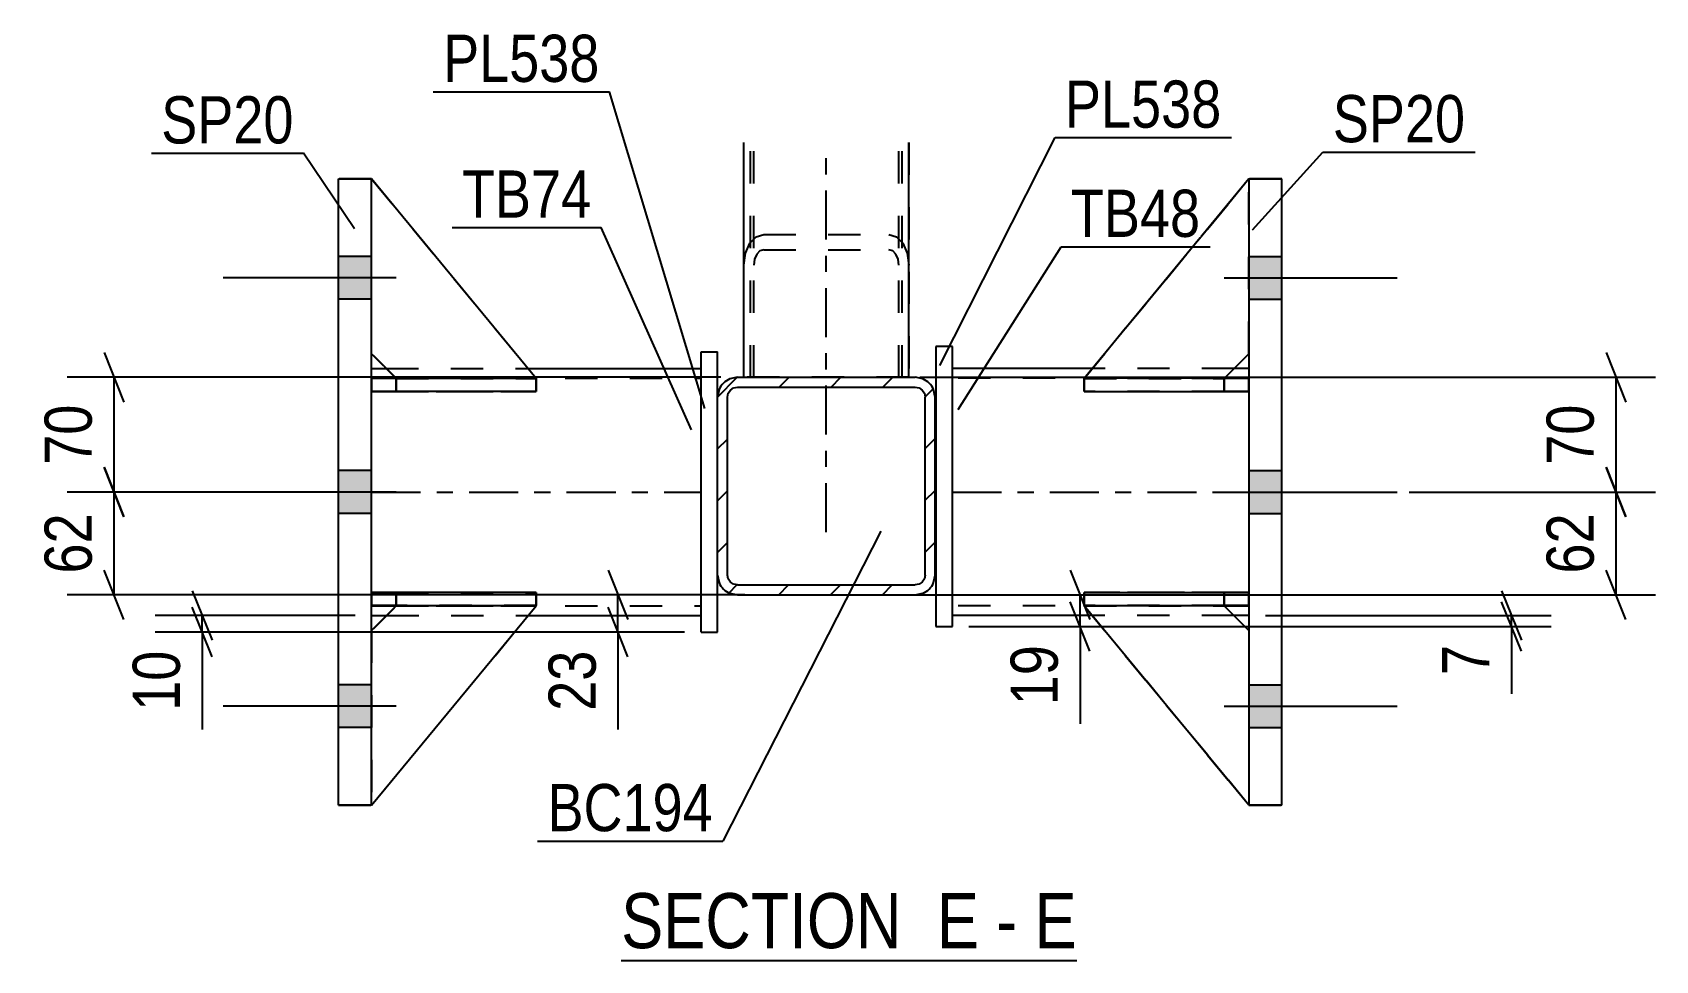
# Model space of a CAD drawing. Header units: millimetres. Extents: x -85 to 756, y -444 to 150.
# Drawn here: x 179.6 to 278.2, y -350.3 to -294 of the extents above; entities that cross this region are included whole.
import ezdxf

# ---------------------------------------------------------------- set-up
doc = ezdxf.new("R2010")
doc.units = ezdxf.units.MM
doc.linetypes.add('DXK_LINE_DOT2', pattern=[3.9198, 1.9599, -1.9599])
doc.linetypes.add('DXK_LINE_DOT3', pattern=[5.9187, 2.979, -0.9799, 0.9799, -0.9799])
doc.styles.add('Arial Narrow', font='ARIALN.TTF', dxfattribs={"height": 0.2})

# ---------------------------------------------------------------- blocks, each defined once
blk = doc.blocks.new('Unknown-814409655-18 - 1252')
at = {"color": 6, "linetype": 'Continuous'}
blk.add_line((215.372, -350.275), (243.018, -350.275), dxfattribs=at)
at = {"color": 0, "linetype": 'Continuous'}
for points in [[(233.48, -349.525), (233.48, -346.025), (215.372, -346.025), (215.372, -349.525)], [(237.087, -349.525), (237.087, -346.025), (234.53, -346.025), (234.53, -349.525)], [(239.412, -349.525), (239.412, -346.025), (238.137, -346.025), (238.137, -349.525)], [(243.018, -349.525), (243.018, -346.025), (240.462, -346.025), (240.462, -349.525)]]:
    blk.add_wipeout(points, dxfattribs=at)
at = {"color": 7, "linetype": 'Continuous', "style": 'Arial Narrow'}
for s, height, p in [('SECTION ', 3.3405, (215.372, -349.525)), ('E', 3.34, (234.53, -349.525)), ('E', 3.34, (240.462, -349.525)), ('-', 3.34, (238.137, -349.525))]:
    blk.add_text(s, height=height, dxfattribs=at).set_placement(p)
blk = doc.blocks.new('Part-814409655-1349 - 1252')
at = {"color": 2, "linetype": 'Continuous'}
for p, q in [((253.472, -302.84), (243.472, -314.95)), ((253.472, -302.842), (253.472, -302.84)), ((253.472, -302.84), (253.472, -302.84)), ((251.982, -314.94), (253.472, -313.45)), ((244.72, -314.95), (243.472, -314.95)), ((243.472, -314.95), (243.472, -314.95))]:
    blk.add_line(p, q, dxfattribs=at)
at = {"color": 7, "linetype": 'DXK_LINE_DOT2'}
for p, q in [((253.472, -302.84), (243.472, -314.95)), ((253.472, -313.45), (253.472, -302.842)), ((251.972, -314.95), (253.472, -313.45)), ((251.972, -314.95), (243.472, -314.95)), ((251.972, -314.95), (244.72, -314.95)), ((251.972, -314.95), (251.982, -314.94)), ((251.972, -314.95), (251.972, -314.95))]:
    blk.add_line(p, q, dxfattribs=at)
blk = doc.blocks.new('Part-814409655-1311 - 1252')
at = {"color": 2, "linetype": 'Continuous'}
for p, q in [((243.974, -314.342), (235.473, -314.342)), ((253.473, -314.342), (252.58, -314.342)), ((243.962, -329.342), (235.473, -329.342)), ((253.473, -329.342), (252.564, -329.342))]:
    blk.add_line(p, q, dxfattribs=at)
at = {"color": 7, "linetype": 'DXK_LINE_DOT2'}
for p, q in [((235.473, -329.342), (235.473, -314.342)), ((253.473, -314.942), (235.473, -314.942)), ((252.58, -314.342), (243.974, -314.342)), ((253.473, -314.342), (253.473, -329.342)), ((253.473, -328.742), (235.473, -328.742)), ((252.564, -329.342), (243.962, -329.342))]:
    blk.add_line(p, q, dxfattribs=at)
at = {"color": 7, "linetype": 'DXK_LINE_DOT3'}
blk.add_line((235.473, -321.842), (253.473, -321.842), dxfattribs=at)
blk = doc.blocks.new('Part-814409655-1264 - 1252')
at = {"color": 7, "linetype": 'DXK_LINE_DOT2'}
for p, q in [((222.821, -314.883), (222.821, -300.632)), ((223.221, -314.883), (223.221, -300.632)), ((232.421, -314.883), (232.421, -300.632)), ((232.821, -300.632), (232.821, -314.883)), ((232.821, -314.883), (222.821, -314.883))]:
    blk.add_line(p, q, dxfattribs=at)
at = {"color": 7, "linetype": 'DXK_LINE_DOT3'}
blk.add_line((227.821, -324.28), (227.821, -300.632), dxfattribs=at)
blk = doc.blocks.new('Part-814409655-1265 - 1252')
at = {"color": 2, "linetype": 'Continuous'}
for p, q in [((222.821, -314.883), (222.821, -300.632)), ((232.821, -314.883), (232.821, -300.632))]:
    blk.add_line(p, q, dxfattribs=at)
at = {"color": 7, "linetype": 'DXK_LINE_DOT2'}
for p, q in [((223.421, -314.883), (223.421, -300.632)), ((232.221, -314.883), (232.221, -300.632)), ((223.173, -306.751), (223.562, -306.348)), ((223.562, -306.348), (224.021, -306.206)), ((224.021, -306.206), (231.621, -306.206)), ((231.621, -306.206), (232.08, -306.348)), ((232.08, -306.348), (232.47, -306.751)), ((222.821, -308.067), (222.913, -307.355)), ((222.913, -307.355), (223.173, -306.751)), ((223.792, -307.207), (223.597, -307.409)), ((224.021, -307.136), (223.792, -307.207)), ((224.021, -307.136), (231.621, -307.136)), ((231.851, -307.207), (231.621, -307.136)), ((232.046, -307.409), (231.851, -307.207)), ((232.47, -306.751), (232.73, -307.355)), ((232.73, -307.355), (232.821, -308.067)), ((223.467, -307.711), (223.421, -308.067)), ((223.597, -307.409), (223.467, -307.711)), ((232.176, -307.711), (232.046, -307.409)), ((232.221, -308.067), (232.176, -307.711)), ((232.821, -314.883), (222.821, -314.883))]:
    blk.add_line(p, q, dxfattribs=at)
blk = doc.blocks.new('Part-814409655-1354 - 1252')
at = {"color": 2, "linetype": 'Continuous'}
for p, q in [((243.473, -327.94), (253.473, -327.94)), ((243.473, -327.94), (243.473, -328.74)), ((253.473, -327.94), (253.473, -327.94)), ((253.473, -328.74), (253.473, -327.94)), ((253.473, -328.74), (243.473, -328.74))]:
    blk.add_line(p, q, dxfattribs=at)
at = {"color": 7, "linetype": 'DXK_LINE_DOT2'}
for p, q in [((251.973, -327.94), (243.473, -327.94)), ((253.473, -327.94), (251.973, -327.94)), ((251.973, -327.94), (251.973, -328.74)), ((253.473, -327.94), (253.473, -327.94)), ((243.473, -328.74), (251.973, -328.74)), ((251.973, -328.74), (253.473, -328.74))]:
    blk.add_line(p, q, dxfattribs=at)
blk = doc.blocks.new('Part-814409655-1290 - 1252')
at = {"linetype": 'Continuous'}
h = blk.add_hatch(dxfattribs=at)
h.set_pattern_fill('', scale=0.7, style=0, pattern_type=0)
h.set_pattern_definition([(45, (222.4212, -314.8826), (-1.57154, 1.57154), [])])
h.paths.add_polyline_path([(233.221, -314.883), (222.421, -314.883), (221.962, -314.974), (221.573, -315.234), (221.313, -315.623), (221.221, -316.083), (221.221, -326.883), (221.313, -327.342), (221.573, -327.731), (221.962, -327.991), (222.421, -328.083), (233.221, -328.083), (233.68, -327.991), (234.07, -327.731), (234.33, -327.342), (234.421, -326.883), (234.421, -316.083), (234.33, -315.623), (234.07, -315.234), (233.68, -314.974)])
h.paths.add_polyline_path([(233.776, -315.853), (233.821, -316.083), (233.821, -326.883), (233.776, -327.112), (233.646, -327.307), (233.451, -327.437), (233.221, -327.483), (222.421, -327.483), (222.192, -327.437), (221.997, -327.307), (221.867, -327.112), (221.821, -326.883), (221.821, -316.083), (221.867, -315.853), (221.997, -315.658), (222.192, -315.528), (222.421, -315.483), (233.221, -315.483), (233.451, -315.528), (233.646, -315.658)])
at = {"color": 2, "linetype": 'Continuous'}
for p, q in [((222.421, -314.883), (221.962, -314.974)), ((222.421, -314.883), (222.421, -314.883)), ((222.421, -314.883), (233.221, -314.883)), ((233.221, -314.883), (233.221, -314.883)), ((233.68, -314.974), (233.221, -314.883)), ((221.313, -315.623), (221.221, -316.083)), ((221.221, -316.083), (221.221, -316.083)), ((221.221, -326.883), (221.221, -316.083)), ((221.821, -316.083), (221.867, -315.853)), ((221.821, -316.083), (221.821, -316.083)), ((221.821, -326.883), (221.821, -316.083)), ((221.867, -315.853), (221.997, -315.658)), ((221.997, -315.658), (222.192, -315.528)), ((222.192, -315.528), (222.421, -315.483)), ((222.421, -315.483), (222.421, -315.483)), ((222.421, -315.483), (233.221, -315.483)), ((233.221, -315.483), (233.221, -315.483)), ((233.221, -315.483), (233.451, -315.528)), ((233.451, -315.528), (233.646, -315.658)), ((233.646, -315.658), (233.776, -315.853)), ((233.776, -315.853), (233.821, -316.083)), ((233.821, -316.083), (233.821, -316.083)), ((233.821, -326.883), (233.821, -316.083)), ((234.421, -316.083), (234.33, -315.623)), ((234.421, -316.083), (234.421, -316.083)), ((234.421, -326.883), (234.421, -316.083)), ((221.221, -326.883), (221.221, -326.883)), ((221.221, -326.883), (221.313, -327.342)), ((221.821, -326.883), (221.821, -326.883)), ((221.867, -327.112), (221.821, -326.883)), ((233.821, -326.883), (233.776, -327.112)), ((233.821, -326.883), (233.821, -326.883)), ((234.33, -327.342), (234.421, -326.883)), ((234.421, -326.883), (234.421, -326.883)), ((221.997, -327.307), (221.867, -327.112)), ((221.962, -327.991), (222.421, -328.083)), ((222.192, -327.437), (221.997, -327.307)), ((222.421, -327.483), (222.192, -327.437)), ((222.421, -327.483), (222.421, -327.483)), ((222.421, -327.483), (233.221, -327.483)), ((233.451, -327.437), (233.221, -327.483)), ((233.221, -327.483), (233.221, -327.483)), ((233.221, -328.083), (233.68, -327.991)), ((233.646, -327.307), (233.451, -327.437)), ((233.776, -327.112), (233.646, -327.307)), ((222.421, -328.083), (222.421, -328.083)), ((222.421, -328.083), (233.221, -328.083)), ((233.221, -328.083), (233.221, -328.083))]:
    blk.add_line(p, q, dxfattribs=at)
at = {"color": 7, "linetype": 'DXK_LINE_DOT3'}
blk.add_line((227.821, -321.483), (227.821, -321.483), dxfattribs=at)
at = {"color": 2, "linetype": 'Continuous'}
for centre, start, end in [((222.421, -316.083), 112.5, 157.5), ((233.221, -316.083), 22.5, 67.5), ((222.421, -326.883), 202.5, 247.5), ((233.221, -326.883), 292.5, 337.5)]:
    blk.add_arc(centre, 1.2, start, end, dxfattribs=at)
blk = doc.blocks.new('Part-814409655-1326 - 1252')
at = {"color": 2, "linetype": 'Continuous'}
for p, q in [((235.473, -313.003), (234.473, -313.003)), ((234.473, -313.003), (234.473, -330.003)), ((235.473, -330.003), (235.473, -313.003)), ((234.473, -330.003), (235.473, -330.003))]:
    blk.add_line(p, q, dxfattribs=at)
blk = doc.blocks.new('Bolt-814409655-1459 - 1252')
at = {"linetype": 'Continuous'}
for points in [[(255.473, -310.142), (255.473, -307.542), (253.473, -307.542), (253.473, -310.142)], [(255.473, -310.142), (255.473, -307.542), (253.473, -307.542), (253.473, -310.142)], [(255.473, -310.142), (255.473, -307.542), (253.473, -307.542), (253.473, -310.142)], [(255.473, -323.142), (255.473, -320.542), (253.473, -320.542), (253.473, -323.142)], [(255.473, -323.142), (255.473, -320.542), (253.473, -320.542), (253.473, -323.142)], [(255.473, -336.142), (255.473, -333.542), (253.473, -333.542), (253.473, -336.142)], [(255.473, -336.142), (255.473, -333.542), (253.473, -333.542), (253.473, -336.142)], [(255.473, -336.142), (255.473, -333.542), (253.473, -333.542), (253.473, -336.142)]]:
    blk.add_hatch(color=1, dxfattribs=at).paths.add_polyline_path(points)
at = {"color": 1, "linetype": 'Continuous'}
for p, q in [((253.473, -307.542), (255.473, -307.542)), ((253.473, -307.542), (255.473, -307.542)), ((253.473, -307.542), (255.473, -307.542)), ((251.973, -308.842), (262.473, -308.842)), ((251.973, -308.842), (262.473, -308.842)), ((251.973, -308.842), (262.473, -308.842)), ((253.473, -310.142), (255.473, -310.142)), ((253.473, -310.142), (255.473, -310.142)), ((253.473, -310.142), (255.473, -310.142)), ((253.473, -320.542), (255.473, -320.542)), ((253.473, -320.542), (255.473, -320.542)), ((251.973, -321.842), (262.473, -321.842)), ((251.973, -321.842), (262.473, -321.842)), ((253.473, -323.142), (255.473, -323.142)), ((253.473, -323.142), (255.473, -323.142)), ((253.473, -333.542), (255.473, -333.542)), ((253.473, -333.542), (255.473, -333.542)), ((253.473, -333.542), (255.473, -333.542)), ((251.973, -334.842), (262.473, -334.842)), ((251.973, -334.842), (262.473, -334.842)), ((251.973, -334.842), (262.473, -334.842)), ((253.473, -336.142), (255.473, -336.142)), ((253.473, -336.142), (255.473, -336.142)), ((253.473, -336.142), (255.473, -336.142))]:
    blk.add_line(p, q, dxfattribs=at)
blk = doc.blocks.new('Part-814409655-1331 - 1252')
at = {"color": 2, "linetype": 'Continuous'}
for p, q in [((220.221, -330.339), (220.221, -313.339)), ((220.221, -313.339), (221.221, -313.339)), ((221.221, -316.083), (221.221, -313.339)), ((221.221, -330.339), (221.221, -326.882)), ((220.221, -330.339), (221.221, -330.339))]:
    blk.add_line(p, q, dxfattribs=at)
at = {"color": 7, "linetype": 'DXK_LINE_DOT2'}
blk.add_line((221.221, -326.882), (221.221, -316.083), dxfattribs=at)
blk = doc.blocks.new('Part-814409655-1346 - 1252')
at = {"color": 2, "linetype": 'Continuous'}
for p, q in [((200.221, -314.342), (201.113, -314.342)), ((209.719, -314.342), (220.221, -314.342)), ((200.221, -329.342), (201.129, -329.342)), ((209.731, -329.342), (220.221, -329.342))]:
    blk.add_line(p, q, dxfattribs=at)
at = {"color": 7, "linetype": 'DXK_LINE_DOT2'}
for p, q in [((200.221, -329.342), (200.221, -314.342)), ((200.221, -314.942), (220.221, -314.942)), ((201.113, -314.342), (209.719, -314.342)), ((220.221, -329.342), (220.221, -314.342)), ((200.221, -328.742), (220.221, -328.742)), ((201.129, -329.342), (209.731, -329.342))]:
    blk.add_line(p, q, dxfattribs=at)
at = {"color": 7, "linetype": 'DXK_LINE_DOT3'}
blk.add_line((200.221, -321.842), (220.221, -321.842), dxfattribs=at)
blk = doc.blocks.new('Part-814409655-1347 - 1252')
at = {"color": 2, "linetype": 'Continuous'}
for p, q in [((243.472, -328.75), (243.472, -328.75)), ((251.972, -328.75), (243.472, -328.75)), ((253.472, -340.84), (243.472, -328.75)), ((251.972, -328.75), (251.972, -328.75)), ((251.972, -328.75), (253.472, -330.25))]:
    blk.add_line(p, q, dxfattribs=at)
at = {"color": 7, "linetype": 'DXK_LINE_DOT2'}
for p, q in [((243.472, -328.75), (251.972, -328.75)), ((253.472, -340.84), (243.472, -328.75)), ((251.972, -328.75), (253.472, -330.25)), ((253.472, -330.25), (253.472, -340.84))]:
    blk.add_line(p, q, dxfattribs=at)
blk = doc.blocks.new('Part-814409655-1348 - 1252')
at = {"color": 7, "linetype": 'DXK_LINE_DOT2'}
for p, q in [((243.472, -328.75), (251.972, -328.75)), ((253.472, -340.84), (243.472, -328.75)), ((243.472, -328.75), (243.472, -328.75)), ((251.972, -328.75), (243.472, -328.75)), ((243.472, -328.75), (253.472, -340.84)), ((251.972, -328.75), (253.472, -330.25)), ((251.972, -328.75), (251.972, -328.75)), ((253.472, -330.25), (251.972, -328.75)), ((253.472, -330.25), (253.472, -340.84))]:
    blk.add_line(p, q, dxfattribs=at)
blk = doc.blocks.new('Part-814409655-1350 - 1252')
at = {"color": 7, "linetype": 'DXK_LINE_DOT2'}
for p, q in [((253.472, -302.84), (243.472, -314.95)), ((243.472, -314.95), (253.472, -302.84)), ((253.472, -313.45), (253.472, -302.84)), ((251.972, -314.95), (253.472, -313.45)), ((251.972, -314.95), (253.472, -313.45)), ((243.472, -314.95), (251.972, -314.95)), ((243.472, -314.95), (243.472, -314.95)), ((251.972, -314.95), (243.472, -314.95)), ((251.972, -314.95), (251.972, -314.95))]:
    blk.add_line(p, q, dxfattribs=at)
blk = doc.blocks.new('Part-814409655-1351 - 1252')
at = {"color": 7, "linetype": 'DXK_LINE_DOT2'}
for p, q in [((243.473, -315.739), (243.473, -314.939)), ((243.473, -314.939), (251.973, -314.939)), ((253.472, -314.94), (243.473, -314.939)), ((251.973, -315.739), (251.973, -314.939)), ((251.973, -314.939), (253.473, -314.939)), ((253.472, -314.94), (253.473, -314.939)), ((253.472, -315.74), (253.472, -314.94)), ((253.473, -315.739), (253.473, -314.939)), ((251.973, -315.739), (243.473, -315.739)), ((243.473, -315.739), (253.472, -315.74)), ((253.473, -315.739), (251.973, -315.739)), ((253.472, -315.74), (253.473, -315.739))]:
    blk.add_line(p, q, dxfattribs=at)
blk = doc.blocks.new('Part-814409655-1352 - 1252')
at = {"color": 7, "linetype": 'DXK_LINE_DOT2'}
for p, q in [((243.473, -328.739), (243.473, -327.939)), ((243.473, -327.939), (251.973, -327.939)), ((253.472, -327.94), (243.473, -327.939)), ((251.973, -328.739), (251.973, -327.939)), ((251.973, -327.939), (253.473, -327.939)), ((253.472, -327.94), (253.473, -327.939)), ((253.472, -328.74), (253.472, -327.94)), ((253.473, -328.739), (253.473, -327.939)), ((251.973, -328.739), (243.473, -328.739)), ((243.473, -328.739), (253.472, -328.74)), ((253.473, -328.739), (251.973, -328.739)), ((253.472, -328.74), (253.473, -328.739))]:
    blk.add_line(p, q, dxfattribs=at)
blk = doc.blocks.new('Part-814409655-1353 - 1252')
at = {"color": 2, "linetype": 'Continuous'}
for p, q in [((243.48, -314.94), (243.473, -314.94)), ((243.473, -314.94), (243.473, -315.74)), ((253.473, -314.94), (244.72, -314.94)), ((253.473, -314.94), (253.473, -314.94)), ((253.473, -314.94), (253.473, -315.74)), ((243.473, -315.74), (253.473, -315.74))]:
    blk.add_line(p, q, dxfattribs=at)
at = {"color": 7, "linetype": 'DXK_LINE_DOT2'}
for p, q in [((244.72, -314.94), (243.48, -314.94)), ((251.973, -314.94), (243.48, -314.94)), ((251.973, -314.94), (253.473, -314.94)), ((251.973, -314.94), (251.973, -315.74)), ((253.473, -314.94), (253.473, -314.94)), ((243.473, -315.74), (251.973, -315.74)), ((251.973, -315.74), (253.473, -315.74))]:
    blk.add_line(p, q, dxfattribs=at)
blk = doc.blocks.new('Part-814409655-1355 - 1252')
at = {"color": 2, "linetype": 'Continuous'}
for p, q in [((201.721, -328.75), (200.221, -330.25)), ((200.221, -340.84), (210.221, -328.75)), ((210.221, -328.75), (201.721, -328.75)), ((201.721, -328.75), (201.721, -328.75)), ((210.221, -328.75), (210.221, -328.75))]:
    blk.add_line(p, q, dxfattribs=at)
at = {"color": 7, "linetype": 'DXK_LINE_DOT2'}
for p, q in [((200.221, -330.25), (201.721, -328.75)), ((200.221, -340.84), (210.221, -328.75)), ((201.721, -328.75), (210.221, -328.75)), ((200.221, -330.25), (200.221, -340.84))]:
    blk.add_line(p, q, dxfattribs=at)
blk = doc.blocks.new('Part-814409655-1356 - 1252')
at = {"color": 7, "linetype": 'DXK_LINE_DOT2'}
for p, q in [((201.721, -328.75), (200.221, -330.25)), ((200.221, -340.84), (210.221, -328.75)), ((200.221, -330.25), (201.721, -328.75)), ((200.221, -340.84), (210.221, -328.75)), ((210.221, -328.75), (201.721, -328.75)), ((201.721, -328.75), (201.721, -328.75)), ((201.721, -328.75), (210.221, -328.75)), ((210.221, -328.75), (210.221, -328.75)), ((200.221, -330.25), (200.221, -340.84))]:
    blk.add_line(p, q, dxfattribs=at)
blk = doc.blocks.new('Part-814409655-1357 - 1252')
at = {"color": 2, "linetype": 'Continuous'}
for p, q in [((200.221, -302.84), (200.221, -302.84)), ((200.221, -302.84), (200.221, -302.842)), ((210.221, -314.95), (200.221, -302.84)), ((201.711, -314.94), (200.221, -313.45)), ((208.973, -314.95), (210.221, -314.95)), ((210.221, -314.95), (210.221, -314.95))]:
    blk.add_line(p, q, dxfattribs=at)
at = {"color": 7, "linetype": 'DXK_LINE_DOT2'}
for p, q in [((200.221, -302.84), (210.221, -314.95)), ((200.221, -313.45), (200.221, -302.842)), ((201.721, -314.95), (200.221, -313.45)), ((201.721, -314.95), (201.711, -314.94)), ((210.221, -314.95), (201.721, -314.95)), ((201.721, -314.95), (201.721, -314.95)), ((201.721, -314.95), (208.973, -314.95))]:
    blk.add_line(p, q, dxfattribs=at)
blk = doc.blocks.new('Part-814409655-1358 - 1252')
at = {"color": 7, "linetype": 'DXK_LINE_DOT2'}
for p, q in [((200.221, -313.45), (200.221, -302.84)), ((200.221, -302.84), (210.221, -314.95)), ((200.221, -302.84), (210.221, -314.95)), ((201.721, -314.95), (200.221, -313.45)), ((201.721, -314.95), (200.221, -313.45)), ((210.221, -314.95), (201.721, -314.95)), ((201.721, -314.95), (201.721, -314.95)), ((201.721, -314.95), (210.221, -314.95)), ((210.221, -314.95), (210.221, -314.95))]:
    blk.add_line(p, q, dxfattribs=at)
blk = doc.blocks.new('Part-814409655-1359 - 1252')
at = {"color": 7, "linetype": 'DXK_LINE_DOT2'}
for p, q in [((200.22, -314.939), (201.72, -314.939)), ((200.221, -314.94), (200.22, -314.939)), ((200.22, -314.939), (200.22, -315.739)), ((209.987, -314.939), (200.221, -314.94)), ((200.221, -314.94), (200.221, -315.74)), ((201.72, -314.939), (210.22, -314.939)), ((201.72, -314.939), (201.72, -315.739)), ((210.22, -314.939), (210.22, -315.739)), ((201.72, -315.739), (200.22, -315.739)), ((200.221, -315.74), (200.22, -315.739)), ((200.221, -315.74), (210.22, -315.739)), ((210.22, -315.739), (201.72, -315.739))]:
    blk.add_line(p, q, dxfattribs=at)
blk = doc.blocks.new('Part-814409655-1360 - 1252')
at = {"color": 7, "linetype": 'DXK_LINE_DOT2'}
for p, q in [((200.22, -327.939), (201.72, -327.939)), ((200.221, -327.94), (200.22, -327.939)), ((200.22, -327.939), (200.22, -328.739)), ((210.22, -327.939), (200.221, -327.94)), ((200.221, -327.94), (200.221, -328.74)), ((201.72, -327.939), (210.22, -327.939)), ((201.72, -327.939), (201.72, -328.739)), ((210.22, -327.939), (210.22, -328.739)), ((201.72, -328.739), (200.22, -328.739)), ((200.221, -328.74), (200.22, -328.739)), ((200.221, -328.74), (210.22, -328.739)), ((210.22, -328.739), (201.72, -328.739))]:
    blk.add_line(p, q, dxfattribs=at)
blk = doc.blocks.new('Part-814409655-1361 - 1252')
at = {"color": 2, "linetype": 'Continuous'}
for p, q in [((200.22, -315.74), (200.22, -314.94)), ((200.22, -314.94), (208.973, -314.94)), ((210.22, -314.94), (210.213, -314.94)), ((210.22, -315.74), (210.22, -314.94)), ((210.22, -315.74), (200.22, -315.74)), ((200.22, -315.74), (200.22, -315.74))]:
    blk.add_line(p, q, dxfattribs=at)
at = {"color": 7, "linetype": 'DXK_LINE_DOT2'}
for p, q in [((201.72, -314.94), (200.22, -314.94)), ((201.72, -315.74), (201.72, -314.94)), ((201.72, -314.94), (210.213, -314.94)), ((200.22, -315.74), (201.72, -315.74)), ((201.72, -315.74), (210.22, -315.74))]:
    blk.add_line(p, q, dxfattribs=at)
blk = doc.blocks.new('Part-814409655-1362 - 1252')
at = {"color": 2, "linetype": 'Continuous'}
for p, q in [((200.22, -328.74), (200.22, -327.94)), ((210.22, -327.94), (200.22, -327.94)), ((210.22, -328.74), (210.22, -327.94)), ((210.22, -328.74), (200.22, -328.74)), ((200.22, -328.74), (200.22, -328.74))]:
    blk.add_line(p, q, dxfattribs=at)
at = {"color": 7, "linetype": 'DXK_LINE_DOT2'}
for p, q in [((201.72, -327.94), (200.22, -327.94)), ((201.72, -328.74), (201.72, -327.94)), ((210.22, -327.94), (201.72, -327.94)), ((200.22, -328.74), (201.72, -328.74)), ((201.72, -328.74), (210.22, -328.74))]:
    blk.add_line(p, q, dxfattribs=at)
blk = doc.blocks.new('Part-814409655-1377 - 1252')
at = {"color": 2, "linetype": 'Continuous'}
for p, q in [((253.473, -302.842), (255.473, -302.842)), ((253.473, -302.842), (253.473, -302.842)), ((253.473, -302.842), (253.473, -340.842)), ((255.473, -302.842), (255.473, -302.842)), ((255.473, -340.842), (255.473, -302.842)), ((255.473, -340.842), (253.473, -340.842))]:
    blk.add_line(p, q, dxfattribs=at)
at = {"color": 7, "linetype": 'DXK_LINE_DOT2'}
for p, q in [((255.473, -302.842), (253.473, -302.842)), ((253.473, -340.842), (253.473, -340.842)), ((253.473, -340.842), (255.473, -340.842)), ((255.473, -340.842), (255.473, -340.842))]:
    blk.add_line(p, q, dxfattribs=at)
blk = doc.blocks.new('Part-814409655-1382 - 1252')
at = {"color": 2, "linetype": 'Continuous'}
for p, q in [((198.221, -302.842), (198.221, -302.842)), ((198.221, -302.842), (200.221, -302.842)), ((198.221, -340.842), (198.221, -302.842)), ((200.221, -302.842), (200.221, -302.842)), ((200.221, -340.842), (200.221, -302.842)), ((200.221, -340.842), (198.221, -340.842))]:
    blk.add_line(p, q, dxfattribs=at)
at = {"color": 7, "linetype": 'DXK_LINE_DOT2'}
for p, q in [((200.221, -302.842), (198.221, -302.842)), ((198.221, -340.842), (198.221, -340.842)), ((198.221, -340.842), (200.221, -340.842)), ((200.221, -340.842), (200.221, -340.842))]:
    blk.add_line(p, q, dxfattribs=at)
blk = doc.blocks.new('Bolt-814409655-1460 - 1252')
at = {"linetype": 'Continuous'}
for points in [[(200.221, -310.142), (200.221, -307.542), (198.221, -307.542), (198.221, -310.142)], [(200.221, -310.142), (200.221, -307.542), (198.221, -307.542), (198.221, -310.142)], [(200.221, -310.142), (200.221, -307.542), (198.221, -307.542), (198.221, -310.142)], [(200.221, -323.142), (200.221, -320.542), (198.221, -320.542), (198.221, -323.142)], [(200.221, -323.142), (200.221, -320.542), (198.221, -320.542), (198.221, -323.142)], [(200.221, -336.142), (200.221, -333.542), (198.221, -333.542), (198.221, -336.142)], [(200.221, -336.142), (200.221, -333.542), (198.221, -333.542), (198.221, -336.142)], [(200.221, -336.142), (200.221, -333.542), (198.221, -333.542), (198.221, -336.142)]]:
    blk.add_hatch(color=1, dxfattribs=at).paths.add_polyline_path(points)
at = {"color": 1, "linetype": 'Continuous'}
for p, q in [((200.221, -307.542), (198.221, -307.542)), ((200.221, -307.542), (198.221, -307.542)), ((200.221, -307.542), (198.221, -307.542)), ((201.721, -308.842), (191.221, -308.842)), ((201.721, -308.842), (191.221, -308.842)), ((201.721, -308.842), (191.221, -308.842)), ((200.221, -310.142), (198.221, -310.142)), ((200.221, -310.142), (198.221, -310.142)), ((200.221, -310.142), (198.221, -310.142)), ((200.221, -320.542), (198.221, -320.542)), ((200.221, -320.542), (198.221, -320.542)), ((201.721, -321.842), (191.221, -321.842)), ((201.721, -321.842), (191.221, -321.842)), ((200.221, -323.142), (198.221, -323.142)), ((200.221, -323.142), (198.221, -323.142)), ((200.221, -333.542), (198.221, -333.542)), ((200.221, -333.542), (198.221, -333.542)), ((200.221, -333.542), (198.221, -333.542)), ((201.721, -334.842), (191.221, -334.842)), ((201.721, -334.842), (191.221, -334.842)), ((201.721, -334.842), (191.221, -334.842)), ((200.221, -336.142), (198.221, -336.142)), ((200.221, -336.142), (198.221, -336.142)), ((200.221, -336.142), (198.221, -336.142))]:
    blk.add_line(p, q, dxfattribs=at)
blk = doc.blocks.new('StraightDimension-814409655-1535 - 1252')
at = {"color": 7, "linetype": 'Continuous'}
for p, q in [((183.988, -320.343), (185.188, -323.343)), ((191.972, -321.843), (181.738, -321.843)), ((184.588, -328.082), (184.588, -321.843)), ((185.188, -329.582), (183.988, -326.582)), ((221.421, -328.082), (181.738, -328.082))]:
    blk.add_line(p, q, dxfattribs=at)
at = {"color": 0}
blk.add_wipeout([(183.838, -322.535), (179.638, -322.535), (179.638, -327.391), (183.838, -327.391)], dxfattribs=at)
at = {"color": 3, "style": 'Arial Narrow'}
blk.add_text('62', height=2.8633, rotation=90.00021, dxfattribs=at).set_placement((183.238, -326.791))
blk = doc.blocks.new('StraightDimension-814409655-1602 - 1252')
at = {"color": 7, "linetype": 'Continuous'}
for p, q in [((189.337, -327.842), (190.537, -330.842)), ((190.537, -331.839), (189.337, -328.839)), ((199.221, -329.342), (187.087, -329.342)), ((189.937, -330.339), (189.937, -329.342)), ((219.221, -330.339), (187.087, -330.339)), ((189.937, -330.339), (189.937, -336.246)), ((189.937, -330.339), (189.937, -336.246))]:
    blk.add_line(p, q, dxfattribs=at)
at = {"color": 0}
blk.add_wipeout([(189.187, -330.864), (184.987, -330.864), (184.987, -335.721), (189.187, -335.721)], dxfattribs=at)
at = {"color": 3, "style": 'Arial Narrow'}
blk.add_text('10', height=2.8633, rotation=90.00021, dxfattribs=at).set_placement((188.587, -335.121))
blk = doc.blocks.new('StraightDimension-814409655-1558 - 1252')
at = {"color": 7, "linetype": 'Continuous'}
for p, q in [((242.621, -326.582), (243.821, -329.582)), ((232.964, -328.082), (245.621, -328.082)), ((243.821, -331.503), (242.621, -328.503)), ((243.221, -330.003), (243.221, -328.082)), ((236.473, -330.003), (245.621, -330.003)), ((243.221, -330.003), (243.221, -335.909)), ((243.221, -330.003), (243.221, -335.909))]:
    blk.add_line(p, q, dxfattribs=at)
at = {"color": 0}
blk.add_wipeout([(242.471, -330.528), (238.271, -330.528), (238.271, -335.384), (242.471, -335.384)], dxfattribs=at)
at = {"color": 3, "style": 'Arial Narrow'}
blk.add_text('19', height=2.8633, rotation=90.00021, dxfattribs=at).set_placement((241.871, -334.784))
blk = doc.blocks.new('StraightDimension-814409655-1569 - 1252')
at = {"color": 7, "linetype": 'Continuous'}
for p, q in [((275.152, -313.382), (276.352, -316.382)), ((233.505, -314.882), (278.152, -314.882)), ((275.752, -321.843), (275.752, -314.882)), ((276.352, -323.343), (275.152, -320.343)), ((263.2, -321.843), (278.152, -321.843))]:
    blk.add_line(p, q, dxfattribs=at)
at = {"color": 0}
blk.add_wipeout([(275.002, -315.935), (270.802, -315.935), (270.802, -320.791), (275.002, -320.791)], dxfattribs=at)
at = {"color": 3, "style": 'Arial Narrow'}
blk.add_text('70', height=2.8633, rotation=90.00021, dxfattribs=at).set_placement((274.402, -320.191))
blk = doc.blocks.new('StraightDimension-814409655-1520 - 1252')
at = {"color": 7, "linetype": 'Continuous'}
for p, q in [((214.576, -326.582), (215.776, -329.582)), ((222.872, -328.082), (212.326, -328.082)), ((215.776, -331.839), (214.576, -328.839)), ((215.176, -330.339), (215.176, -328.082)), ((219.221, -330.339), (212.326, -330.339)), ((215.176, -330.339), (215.176, -336.246)), ((215.176, -330.339), (215.176, -336.246))]:
    blk.add_line(p, q, dxfattribs=at)
at = {"color": 0}
blk.add_wipeout([(214.426, -330.864), (210.226, -330.864), (210.226, -335.721), (214.426, -335.721)], dxfattribs=at)
at = {"color": 3, "style": 'Arial Narrow'}
blk.add_text('23', height=2.8633, rotation=90.00021, dxfattribs=at).set_placement((213.826, -335.121))
blk = doc.blocks.new('StraightDimension-814409655-1545 - 1252')
at = {"color": 7, "linetype": 'Continuous'}
for p, q in [((183.988, -313.382), (185.188, -316.382)), ((221.421, -314.882), (181.738, -314.882)), ((184.588, -321.843), (184.588, -314.882)), ((185.188, -323.343), (183.988, -320.343)), ((191.972, -321.843), (181.738, -321.843))]:
    blk.add_line(p, q, dxfattribs=at)
at = {"color": 0}
blk.add_wipeout([(183.838, -315.935), (179.638, -315.935), (179.638, -320.791), (183.838, -320.791)], dxfattribs=at)
at = {"color": 3, "style": 'Arial Narrow'}
blk.add_text('70', height=2.8633, rotation=90.00021, dxfattribs=at).set_placement((183.238, -320.191))
blk = doc.blocks.new('StraightDimension-814409655-1580 - 1252')
at = {"color": 7, "linetype": 'Continuous'}
for p, q in [((275.152, -320.343), (276.352, -323.343)), ((263.2, -321.843), (278.152, -321.843)), ((275.752, -328.082), (275.752, -321.843)), ((276.352, -329.582), (275.152, -326.582)), ((232.84, -328.082), (278.152, -328.082))]:
    blk.add_line(p, q, dxfattribs=at)
at = {"color": 0}
blk.add_wipeout([(275.002, -322.535), (270.802, -322.535), (270.802, -327.391), (275.002, -327.391)], dxfattribs=at)
at = {"color": 3, "style": 'Arial Narrow'}
blk.add_text('62', height=2.8633, rotation=90.00021, dxfattribs=at).set_placement((274.402, -326.791))
blk = doc.blocks.new('StraightDimension-814409655-1591 - 1252')
at = {"color": 7, "linetype": 'Continuous'}
for p, q in [((268.811, -327.842), (270.011, -330.842)), ((270.011, -331.503), (268.811, -328.503)), ((236.473, -330.003), (271.811, -330.003)), ((254.473, -329.342), (271.811, -329.342)), ((269.411, -330.003), (269.411, -329.342)), ((269.411, -330.003), (269.411, -334.081)), ((269.411, -330.003), (269.411, -334.081))]:
    blk.add_line(p, q, dxfattribs=at)
at = {"color": 0}
blk.add_wipeout([(268.661, -330.528), (264.461, -330.528), (264.461, -333.556), (268.661, -333.556)], dxfattribs=at)
at = {"color": 3, "style": 'Arial Narrow'}
blk.add_text('7', height=2.863, rotation=90.00021, dxfattribs=at).set_placement((268.061, -332.956))
blk = doc.blocks.new('Mark-814409655-1285 - 1252')
at = {"color": 30, "linetype": 'Continuous'}
for p in [(231.121, -324.209), (210.298, -343.025)]:
    blk.add_line(p, (221.546, -343.025), dxfattribs=at)
at = {"color": 0}
blk.add_wipeout([(220.946, -342.425), (220.946, -339.425), (210.898, -339.425), (210.898, -342.425)], dxfattribs=at)
blk.add_wipeout([(220.946, -342.425), (220.946, -339.425), (210.898, -339.425), (210.898, -342.425)], dxfattribs=at)
at = {"color": 3, "style": 'Arial Narrow'}
blk.add_text('BC194', height=2.8633, dxfattribs=at).set_placement((210.898, -342.425))
blk = doc.blocks.new('Mark-814409655-1322 - 1252')
at = {"color": 30, "linetype": 'Continuous'}
for p, q in [((234.716, -314.169), (241.708, -300.334)), ((241.708, -300.334), (252.411, -300.334))]:
    blk.add_line(p, q, dxfattribs=at)
at = {"color": 0}
blk.add_wipeout([(251.811, -299.734), (251.811, -296.734), (242.308, -296.734), (242.308, -299.734)], dxfattribs=at)
blk.add_wipeout([(251.811, -299.734), (251.811, -296.734), (242.308, -296.734), (242.308, -299.734)], dxfattribs=at)
at = {"color": 3, "style": 'Arial Narrow'}
blk.add_text('PL538', height=2.8633, dxfattribs=at).set_placement((242.308, -299.734))
blk = doc.blocks.new('Mark-814409655-1307 - 1252')
at = {"color": 30, "linetype": 'Continuous'}
for p, q in [((235.815, -316.836), (242.069, -306.96)), ((242.069, -306.96), (251.124, -306.96))]:
    blk.add_line(p, q, dxfattribs=at)
at = {"color": 0}
blk.add_wipeout([(250.524, -306.36), (250.524, -303.36), (242.669, -303.36), (242.669, -306.36)], dxfattribs=at)
blk.add_wipeout([(250.524, -306.36), (250.524, -303.36), (242.669, -303.36), (242.669, -306.36)], dxfattribs=at)
at = {"color": 3, "style": 'Arial Narrow'}
blk.add_text('TB48', height=2.8633, dxfattribs=at).set_placement((242.669, -306.36))
blk = doc.blocks.new('Mark-814409655-1327 - 1252')
at = {"color": 30, "linetype": 'Continuous'}
for p in [(203.962, -297.555), (220.451, -316.769)]:
    blk.add_line(p, (214.665, -297.555), dxfattribs=at)
at = {"color": 0}
blk.add_wipeout([(214.065, -296.955), (214.065, -293.955), (204.562, -293.955), (204.562, -296.955)], dxfattribs=at)
blk.add_wipeout([(214.065, -296.955), (214.065, -293.955), (204.562, -293.955), (204.562, -296.955)], dxfattribs=at)
at = {"color": 3, "style": 'Arial Narrow'}
blk.add_text('PL538', height=2.8633, dxfattribs=at).set_placement((204.562, -296.955))
blk = doc.blocks.new('Mark-814409655-1342 - 1252')
at = {"color": 30, "linetype": 'Continuous'}
for p in [(205.107, -305.793), (219.637, -318.063)]:
    blk.add_line(p, (214.162, -305.793), dxfattribs=at)
at = {"color": 0}
blk.add_wipeout([(213.562, -305.193), (213.562, -302.193), (205.707, -302.193), (205.707, -305.193)], dxfattribs=at)
blk.add_wipeout([(213.562, -305.193), (213.562, -302.193), (205.707, -302.193), (205.707, -305.193)], dxfattribs=at)
at = {"color": 3, "style": 'Arial Narrow'}
blk.add_text('TB74', height=2.8633, dxfattribs=at).set_placement((205.707, -305.193))
blk = doc.blocks.new('Mark-814409655-1373 - 1252')
at = {"color": 30, "linetype": 'Continuous'}
for p, q in [((253.688, -305.923), (257.965, -301.218)), ((257.965, -301.218), (267.204, -301.218))]:
    blk.add_line(p, q, dxfattribs=at)
at = {"color": 0}
blk.add_wipeout([(266.604, -300.618), (266.604, -297.618), (258.565, -297.618), (258.565, -300.618)], dxfattribs=at)
blk.add_wipeout([(266.604, -300.618), (266.604, -297.618), (258.565, -297.618), (258.565, -300.618)], dxfattribs=at)
at = {"color": 3, "style": 'Arial Narrow'}
blk.add_text('SP20', height=2.8633, dxfattribs=at).set_placement((258.565, -300.618))
blk = doc.blocks.new('Mark-814409655-1378 - 1252')
at = {"color": 30, "linetype": 'Continuous'}
for p in [(186.856, -301.289), (199.186, -305.869)]:
    blk.add_line(p, (196.095, -301.289), dxfattribs=at)
at = {"color": 0}
blk.add_wipeout([(195.495, -300.689), (195.495, -297.689), (187.456, -297.689), (187.456, -300.689)], dxfattribs=at)
blk.add_wipeout([(195.495, -300.689), (195.495, -297.689), (187.456, -297.689), (187.456, -300.689)], dxfattribs=at)
at = {"color": 3, "style": 'Arial Narrow'}
blk.add_text('SP20', height=2.8633, dxfattribs=at).set_placement((187.456, -300.689))

msp = doc.modelspace()

# ---------------------------------------------------------------- block references
for name in ['Part-814409655-1264 - 1252', 'Part-814409655-1265 - 1252', 'Part-814409655-1382 - 1252', 'Part-814409655-1357 - 1252', 'Part-814409655-1358 - 1252', 'Part-814409655-1349 - 1252', 'Part-814409655-1350 - 1252', 'Part-814409655-1377 - 1252', 'Bolt-814409655-1460 - 1252', 'Bolt-814409655-1459 - 1252', 'Part-814409655-1326 - 1252', 'Part-814409655-1331 - 1252', 'Part-814409655-1359 - 1252', 'Part-814409655-1361 - 1252', 'Part-814409655-1346 - 1252', 'Part-814409655-1290 - 1252', 'Part-814409655-1311 - 1252', 'Part-814409655-1351 - 1252', 'Part-814409655-1353 - 1252', 'Part-814409655-1360 - 1252', 'Part-814409655-1362 - 1252', 'Part-814409655-1352 - 1252', 'Part-814409655-1354 - 1252', 'Part-814409655-1355 - 1252', 'Part-814409655-1356 - 1252', 'Part-814409655-1347 - 1252', 'Part-814409655-1348 - 1252', 'Unknown-814409655-18 - 1252']:
    msp.add_blockref(name, (0, 0))

# ---------------------------------------------------------------- next in the draw order: block references
for name in ['Mark-814409655-1378 - 1252', 'Mark-814409655-1373 - 1252', 'StraightDimension-814409655-1569 - 1252', 'StraightDimension-814409655-1535 - 1252', 'StraightDimension-814409655-1558 - 1252']:
    msp.add_blockref(name, (0, 0))

# ---------------------------------------------------------------- next in the draw order: block references
for name in ['Mark-814409655-1322 - 1252', 'StraightDimension-814409655-1545 - 1252', 'StraightDimension-814409655-1580 - 1252', 'StraightDimension-814409655-1602 - 1252']:
    msp.add_blockref(name, (0, 0))

# ---------------------------------------------------------------- next in the draw order: block references
for name in ['Mark-814409655-1327 - 1252', 'Mark-814409655-1307 - 1252', 'StraightDimension-814409655-1520 - 1252', 'StraightDimension-814409655-1591 - 1252']:
    msp.add_blockref(name, (0, 0))

# ---------------------------------------------------------------- next in the draw order: block references
for name in ['Mark-814409655-1342 - 1252', 'Mark-814409655-1285 - 1252']:
    msp.add_blockref(name, (0, 0))

doc.saveas('drawing.dxf')
